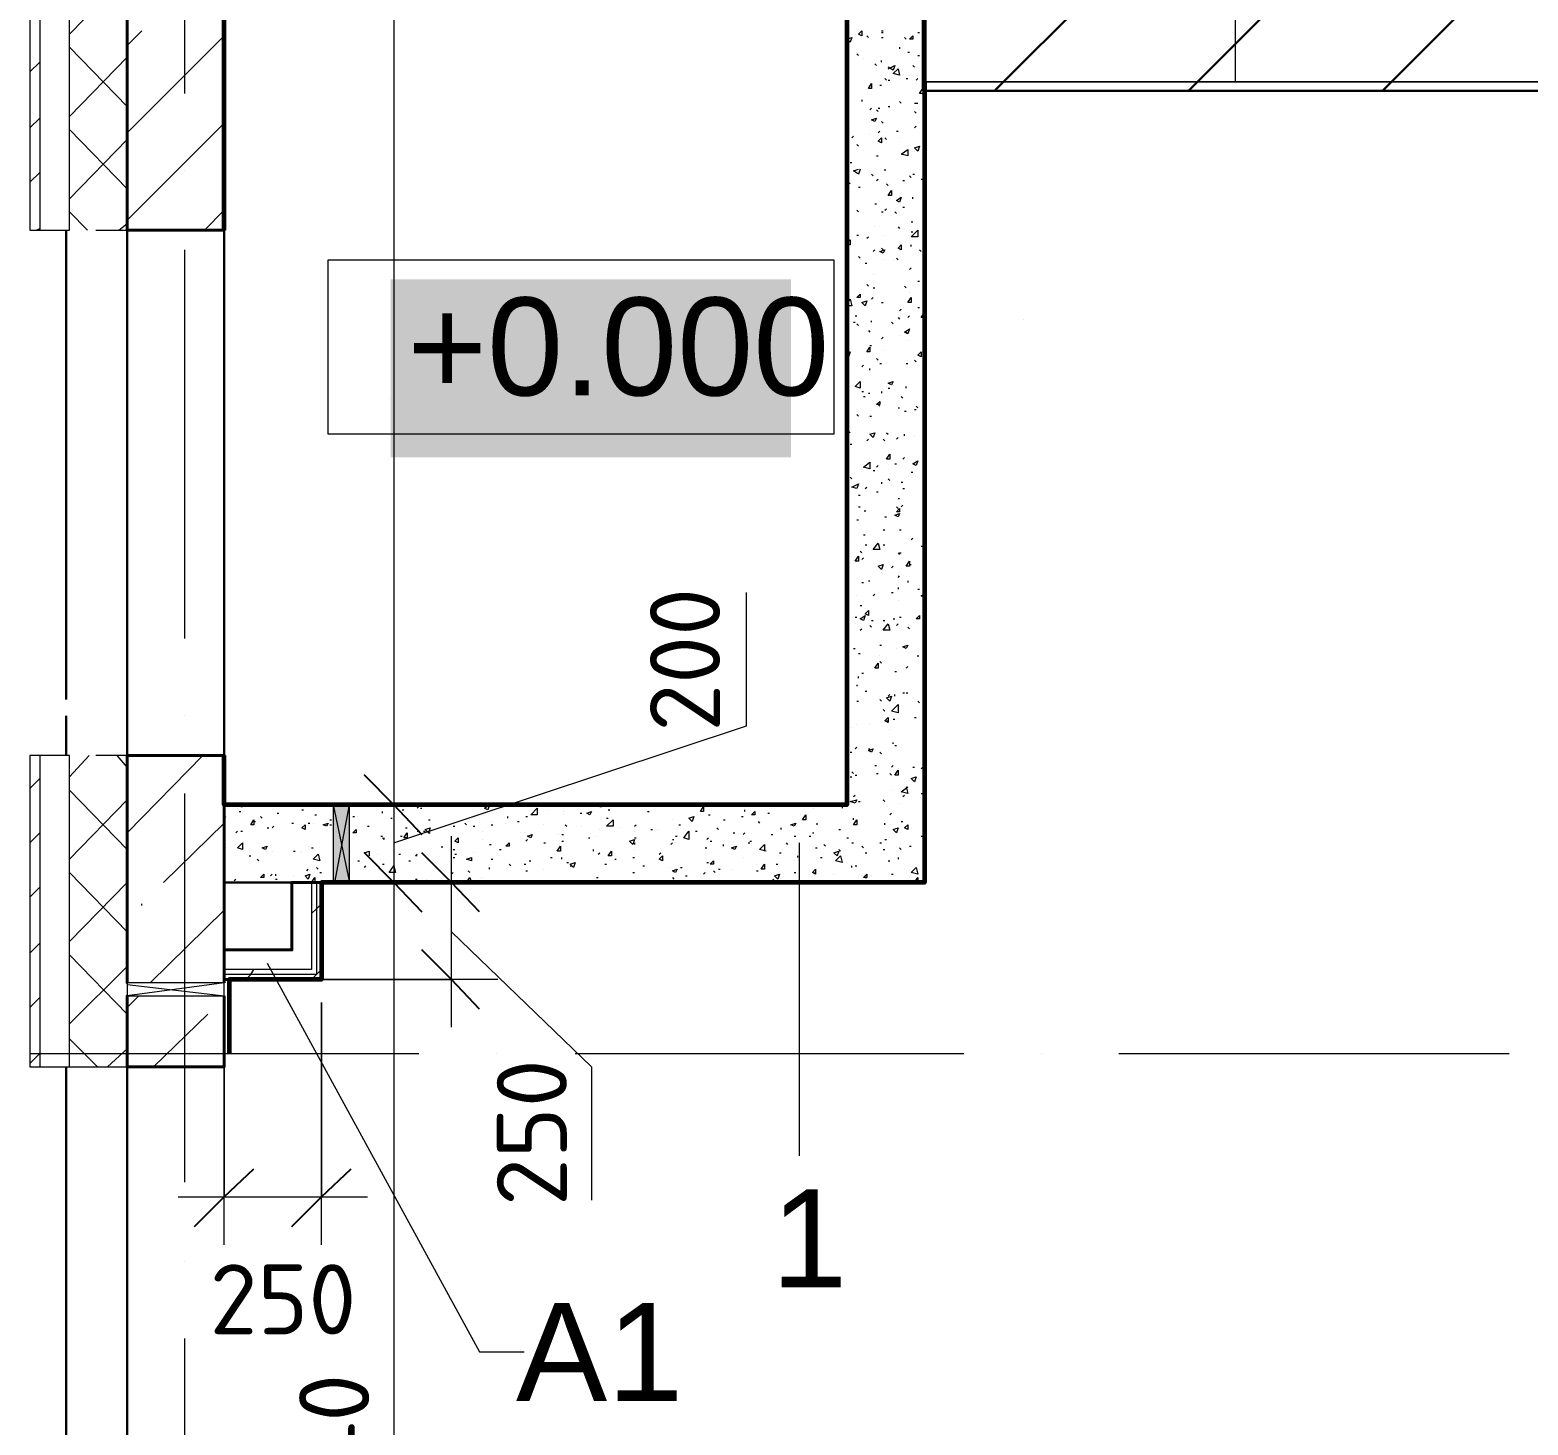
# Model space of a CAD drawing. Header units: millimetres. Extents: x -84737 to 172119, y -43083 to 59399.
# Drawn here: x 6305 to 10155, y 46224 to 49810 of the extents above; entities that cross this region are included whole.
import ezdxf

# ---------------------------------------------------------------- set-up
doc = ezdxf.new("R2010")
doc.units = ezdxf.units.MM
for name, color, linetype, lineweight in [('1) плита мон_дем', 160, 'Continuous', 30), ('17) Краска СТ-3.1 стена', 6, 'Continuous', 60), ('20) Шпакл. баз. фин Стена', 40, 'Continuous', 60), ('3) Плинутс ПЛ-1', 6, 'Continuous', 30)]:
    doc.layers.add(name, color=color, linetype=linetype, lineweight=lineweight)
for name, color, linetype in [('PDF _Аннотации', 7, 'Continuous'), ('PDF _Лестницы', 7, 'Continuous'), ('PDF _Марки', 7, 'Continuous'), ('PDF _Обозначения', 7, 'Continuous'), ('PDF _Окна', 7, 'Continuous'), ('PDF _Оси', 7, 'Continuous'), ('PDF _Перекрытия', 7, 'Continuous'), ('PDF _Размеры-100', 7, 'Continuous'), ('PDF _Стены', 7, 'Continuous'), ('PDF _Текст', 7, 'Continuous'), ('PDF _Элементы узлов', 7, 'Continuous')]:
    doc.layers.add(name, color=color, linetype=linetype)
doc.layers.add('PDF _Высотные отметки', color=7, linetype='Continuous', true_color=0xffffff)
doc.styles.add('PDF GOSTCommon', font='arial.ttf')
doc.styles.add('PDF ISOCPEUR', font='isocpeur.ttf')

msp = doc.modelspace()

# ---------------------------------------------------------------- hatches: boundary and pattern name
at = {"layer": '1) плита мон_дем'}
h = msp.add_hatch(dxfattribs=at)
h.set_pattern_fill('ANSI35', color=256, scale=111)
h.paths.add_polyline_path([(8599.5, 49653.2), (10203.9, 49653.2), (10203.9, 52969.9), (8599.5, 52969.9)])

# ---------------------------------------------------------------- linework, layer by layer
msp.add_lwpolyline([(8599.5, 49653.2), (10203.9, 49653.2), (10203.9, 52969.9), (8599.5, 52969.9)], close=True, dxfattribs=at)
at = {"layer": '17) Краска СТ-3.1 стена'}
for points in [[(8603.7, 49676.5), (8603.7, 52978.3)], [(6804.6, 49295.5), (6804.6, 50578.1)], [(8404.8, 50578.1), (8404.8, 47818.1), (6804.6, 47818.1), (6804.6, 47945.1)], [(8603.7, 49676.5), (8603.7, 47619.1), (7054.4, 47619.1), (7054.4, 47369.4), (6817.3, 47369.4), (6817.3, 47178.9)]]:
    msp.add_lwpolyline(points, dxfattribs=at)
at = {"layer": '20) Шпакл. баз. фин Стена'}
for points in [[(8603.7, 49676.5), (8603.7, 52978.3)], [(6804.6, 49295.5), (6804.6, 50578.1)], [(8404.8, 50578.1), (8404.8, 47818.1), (6804.6, 47818.1), (6804.6, 47945.1)], [(8603.7, 49676.5), (8603.7, 47619.1), (7054.4, 47619.1), (7054.4, 47369.4), (6817.3, 47369.4), (6817.3, 47178.9)]]:
    msp.add_lwpolyline(points, dxfattribs=at)
at = {"layer": '3) Плинутс ПЛ-1'}
for points in [[(8603.7, 49676.5), (8603.7, 52978.3)], [(6804.6, 49295.5), (6804.6, 50578.1)], [(8404.8, 50578.1), (8404.8, 47818.1), (6804.6, 47818.1), (6804.6, 47945.1)], [(8603.7, 49676.5), (8603.7, 47619.1), (7054.4, 47619.1), (7054.4, 47369.4), (6817.3, 47369.4), (6817.3, 47178.9)]]:
    msp.add_lwpolyline(points, dxfattribs=at)
at = {"layer": 'PDF _Аннотации', "lineweight": 9}
msp.add_lwpolyline([(9403.8, 49676.5), (9403.8, 49977), (9403.8, 50277.6), (9403.8, 50578.1), (9403.8, 50878.7), (9403.8, 51179.2), (9403.8, 51479.8), (9403.8, 51780.4), (9530.8, 51653.4)], dxfattribs=at)
msp.add_lwpolyline([(7071.3, 48770.6), (7071.3, 49219.3), (8370.9, 49219.3), (8370.9, 48770.6)], close=True, dxfattribs=at)
at = {"layer": 'PDF _Высотные отметки', "transparency": 33554559}
for points in [[(7232.2, 49168.5), (7232.2, 48711.3), (8260.9, 49168.5)], [(7232.2, 48711.3), (8260.9, 49168.5), (8260.9, 48711.3)]]:
    msp.add_solid(points, dxfattribs=at)
at = {"layer": 'PDF _Лестницы', "lineweight": 9}
msp.add_lwpolyline([(10203.9, 49676.5), (8603.7, 49676.5)], close=True, dxfattribs=at)
at = {"layer": 'PDF _Марки', "lineweight": 9}
for points in [[(8282, 47720.7), (8282, 46916.4)], [(6914.7, 47411.7), (7460.8, 46412.7), (7575.1, 46412.7)]]:
    msp.add_lwpolyline(points, dxfattribs=at)
at = {"layer": 'PDF _Обозначения', "lineweight": 9}
for points in [[(8857.7, 49066.9), (8857.7, 49066.9)], [(7232.2, 48863.7), (7232.2, 48863.7)]]:
    msp.add_lwpolyline(points, dxfattribs=at)
at = {"layer": 'PDF _Окна', "transparency": 33554559}
for points in [[(7126.4, 47818.1), (7084, 47818.1), (7126.4, 47619.1)], [(7084, 47818.1), (7126.4, 47619.1), (7084, 47619.1)]]:
    msp.add_solid(points, dxfattribs=at)
at = {"layer": 'PDF _Оси', "lineweight": 9}
for points in [[(6703, 49646.8), (6703, 50645.9)], [(6703, 49447.9), (6703, 49447.9)], [(6703, 48245.6), (6703, 49244.7)], [(6703, 48046.7), (6703, 48046.7)], [(6703, 46848.7), (6703, 47847.7)], [(6305.1, 47178.9), (7304.2, 47178.9)], [(7503.1, 47178.9), (7503.1, 47178.9)], [(7706.3, 47178.9), (8705.3, 47178.9)], [(8904.3, 47178.9), (8904.3, 47178.9)], [(9103.3, 47178.9), (10106.5, 47178.9)], [(6703, 46645.5), (6703, 46645.5)], [(6703, 45447.5), (6703, 46446.5)]]:
    msp.add_lwpolyline(points, dxfattribs=at)
at = {"layer": 'PDF _Перекрытия', "lineweight": 30}
for points in [[(6804.6, 49295.5), (6804.6, 47945.1)], [(6554.9, 47145), (6554.9, 45443.3)]]:
    msp.add_lwpolyline(points, dxfattribs=at)
at = {"layer": 'PDF _Размеры-100', "lineweight": 9}
for points in [[(7240.7, 54697), (7240.7, 47818.1), (7240.7, 47619.1), (7240.7, 44579.7), (7740.2, 44579.7), (7117.9, 44579.7), (7740.2, 44579.7), (7240.7, 44579.7), (7240.7, 44258)], [(7240.7, 47720.7), (8146.6, 48021.3), (8146.6, 48364.2)], [(7388.8, 47246.6), (7388.8, 47737.7)], [(7507.3, 47619.1), (6885.1, 47619.1), (7388.8, 47619.1)], [(7388.8, 47492.1), (7748.6, 47145), (7748.6, 46802.1)], [(7507.3, 47369.4), (6817.3, 47369.4), (7388.8, 47369.4)], [(6804.6, 46687.8), (6804.6, 47310.1), (6804.6, 46810.6)], [(7054.4, 46687.8), (7054.4, 47310.1), (7054.4, 46810.6)], [(6686.1, 46810.6), (7172.9, 46810.6)]]:
    msp.add_lwpolyline(points, dxfattribs=at)
at = {"layer": 'PDF _Размеры-100', "lineweight": 25}
for points in [[(7312.6, 47741.9), (7240.7, 47818.1), (7164.5, 47894.3), (7240.7, 47818.1)], [(7312.6, 47542.9), (7240.7, 47619.1), (7164.5, 47695.3), (7240.7, 47619.1)]]:
    msp.add_lwpolyline(points, close=True, dxfattribs=at)
at = {"layer": 'PDF _Размеры-100', "lineweight": 9}
for points in [[(7240.7, 47818.1), (7740.2, 47818.1), (7117.9, 47818.1), (7740.2, 47818.1)], [(7240.7, 47619.1), (7740.2, 47619.1), (7117.9, 47619.1), (7740.2, 47619.1)]]:
    msp.add_lwpolyline(points, close=True, dxfattribs=at)
at = {"layer": 'PDF _Размеры-100', "lineweight": 25}
for points in [[(7460.8, 47542.9), (7388.8, 47619.1), (7312.6, 47695.3)], [(7460.8, 47293.2), (7388.8, 47369.4), (7312.6, 47445.6)], [(6728.4, 46734.4), (6804.6, 46810.6), (6880.8, 46882.6)], [(6978.2, 46734.4), (7054.4, 46810.6), (7130.6, 46882.6)]]:
    msp.add_lwpolyline(points, dxfattribs=at)
at = {"layer": 'PDF _Стены', "lineweight": 18}
for points in [[(6330.5, 55052.6), (10593.3, 55052.6), (10593.3, 55078), (6305.1, 55078), (6305.1, 49295.5), (6406.7, 49295.5), (6406.7, 54976.4), (10606, 54976.4)], [(10606, 54828.2), (10606, 55052.6), (6330.5, 55052.6), (6330.5, 49295.5)], [(6474.4, 49295.5), (6554.9, 49295.5)], [(6406.7, 47145), (6406.7, 47945.1), (6305.1, 47945.1), (6305.1, 47145), (6554.9, 47145)], [(6330.5, 47945.1), (6330.5, 47145)], [(6554.9, 47945.1), (6474.4, 47945.1)], [(7041.7, 47619.1), (7041.7, 47382.1), (6804.6, 47382.1)], [(7029, 47619.1), (7029, 47394.8), (6804.6, 47394.8)]]:
    msp.add_lwpolyline(points, dxfattribs=at)
at = {"layer": 'PDF _Стены', "lineweight": 40}
for points in [[(10407.1, 49397.1), (10407.1, 54828.2), (6554.9, 54828.2), (6554.9, 49295.5), (6804.6, 49295.5), (6804.6, 54578.5), (10203.9, 54578.5), (10203.9, 52453.4)], [(6554.9, 49295.5), (6554.9, 54828.2)], [(6804.6, 47360.9), (6804.6, 47945.1), (6554.9, 47945.1), (6554.9, 47360.9), (6554.9, 47945.1)], [(6804.6, 47369.4), (7054.4, 47369.4), (7054.4, 47619.1), (6978.2, 47619.1), (6978.2, 47445.6), (6804.6, 47445.6)], [(6554.9, 47145), (6554.9, 47327), (6554.9, 47145), (6804.6, 47145), (6804.6, 47327)]]:
    msp.add_lwpolyline(points, dxfattribs=at)
at = {"layer": 'PDF _Стены', "lineweight": 30}
for points in [[(7126.4, 47619.1), (8603.7, 47619.1), (8603.7, 52978.3), (8404.8, 52978.3), (8404.8, 47818.1), (7126.4, 47818.1)], [(6398.2, 48089), (6398.2, 49295.5)], [(6554.9, 49295.5), (6554.9, 47945.1)], [(6398.2, 47945.1), (6398.2, 48046.7)], [(7084, 47818.1), (6804.6, 47818.1)], [(6804.6, 47619.1), (7084, 47619.1)], [(6398.2, 45443.3), (6398.2, 47145)]]:
    msp.add_lwpolyline(points, dxfattribs=at)
at = {"layer": 'PDF _Стены', "lineweight": 9}
for points in [[(6406.7, 49799.2), (6554.9, 49951.6)], [(6554.9, 49769.6), (6593, 49807.7)], [(6554.9, 49545.2), (6804.6, 49795)], [(8425.9, 49799.2), (8425.9, 49799.2)], [(8455.6, 49795), (8459.8, 49790.8)], [(8493.7, 49807.7), (8497.9, 49807.7)], [(8493.7, 49803.5), (8497.9, 49803.5)], [(8493.7, 49790.8), (8497.9, 49790.8)], [(8552.9, 49790.8), (8557.2, 49786.5)], [(8586.8, 49803.5), (8591, 49803.5)], [(6554.9, 49613), (6406.7, 49765.4)], [(8430.2, 49748.4), (8434.4, 49744.2)], [(8540.2, 49765.4), (8540.2, 49761.1)], [(8561.4, 49752.7), (8565.6, 49752.7)], [(8586.8, 49744.2), (8591, 49744.2)], [(6305.1, 49701.9), (6330.5, 49727.3)], [(6406.7, 49587.6), (6554.9, 49740)], [(8447.1, 49735.7), (8447.1, 49735.7)], [(8476.7, 49723), (8481, 49718.8)], [(8493.7, 49727.3), (8493.7, 49731.5)], [(8510.6, 49710.3), (8527.5, 49718.8), (8523.3, 49706.1), (8510.6, 49714.6)], [(8574.1, 49718.8), (8578.3, 49714.6)], [(8489.4, 49668), (8493.7, 49668)], [(8502.1, 49684.9), (8506.4, 49680.7)], [(8510.6, 49680.7), (8514.8, 49680.7)], [(8557.2, 49684.9), (8561.4, 49684.9)], [(8582.6, 49680.7), (8586.8, 49684.9)], [(8442.9, 49629.9), (8442.9, 49625.7)], [(8464, 49604.5), (8468.3, 49608.7)], [(8481, 49604.5), (8485.2, 49600.3)], [(8485.2, 49608.7), (8489.4, 49608.7)], [(8510.6, 49613), (8514.8, 49613)], [(8540.2, 49625.7), (8544.5, 49621.4)], [(8578.3, 49621.4), (8582.6, 49621.4), (8586.8, 49621.4)], [(8578.3, 49600.3), (8582.6, 49596)], [(8599.5, 49591.8), (8603.7, 49591.8)], [(6305.1, 49557.9), (6330.5, 49583.3)], [(6554.9, 49401.3), (6406.7, 49553.7)], [(6554.9, 49320.9), (6804.6, 49570.6)], [(8493.7, 49574.9), (8497.9, 49570.6)], [(8578.3, 49557.9), (8582.6, 49562.2)], [(6406.7, 49375.9), (6554.9, 49528.3)], [(8404.8, 49536.8), (8409, 49532.5)], [(8417.5, 49532.5), (8421.7, 49536.8)], [(8430.2, 49515.6), (8434.4, 49511.4)], [(8464, 49541), (8464, 49541)], [(8485.2, 49545.2), (8489.4, 49549.5)], [(8502.1, 49532.5), (8506.4, 49528.3)], [(8531.8, 49549.5), (8536, 49549.5)], [(8540.2, 49532.5), (8540.2, 49532.5)], [(8599.5, 49528.3), (8603.7, 49524.1)], [(8481, 49486), (8485.2, 49486)], [(8485.2, 49477.5), (8485.2, 49477.5)], [(8578.3, 49498.7), (8578.3, 49498.7)], [(8599.5, 49494.4), (8603.7, 49494.4)], [(6305.1, 49418.2), (6330.5, 49443.6)], [(8413.2, 49469), (8417.5, 49469)], [(8438.6, 49452.1), (8434.4, 49439.4), (8421.7, 49447.9), (8434.4, 49452.1)], [(8468.3, 49439.4), (8472.5, 49435.2)], [(8502.1, 49452.1), (8502.1, 49447.9)], [(8565.6, 49435.2), (8569.9, 49430.9)], [(8574.1, 49439.4), (8578.3, 49439.4)], [(8409, 49418.2), (8413.2, 49414)], [(8434.4, 49405.5), (8438.6, 49405.5)], [(8481, 49422.5), (8485.2, 49426.7)], [(8506.4, 49414), (8510.6, 49409.8)], [(8548.7, 49422.5), (8552.9, 49422.5)], [(8595.3, 49426.7), (8599.5, 49426.7)], [(8603.7, 49409.8), (8603.7, 49409.8)], [(8476.7, 49363.2), (8481, 49363.2)], [(8574.1, 49375.9), (8574.1, 49380.1)], [(8599.5, 49359), (8603.7, 49359)], [(6453.3, 49295.5), (6406.7, 49342)], [(6753.8, 49295.5), (6804.6, 49346.3)], [(8430.2, 49346.3), (8434.4, 49342)], [(8493.7, 49342), (8497.9, 49342)], [(8502.1, 49346.3), (8506.4, 49350.5)], [(8527.5, 49342), (8531.8, 49337.8)], [(8548.7, 49354.7), (8552.9, 49354.7)], [(6322.1, 49295.5), (6330.5, 49299.7)], [(6533.7, 49295.5), (6554.9, 49312.4)], [(8430.2, 49282.8), (8434.4, 49282.8)], [(8476.7, 49303.9), (8476.7, 49303.9)], [(8502.1, 49282.8), (8502.1, 49282.8)], [(8536, 49303.9), (8540.2, 49299.7)], [(8569.9, 49316.6), (8574.1, 49316.6)], [(8569.9, 49291.2), (8574.1, 49291.2)], [(8404.8, 49261.6), (8413.2, 49270.1), (8413.2, 49257.4), (8404.8, 49257.4)], [(8455.6, 49274.3), (8459.8, 49278.5)], [(8472.5, 49240.4), (8476.7, 49244.7)], [(8493.7, 49248.9), (8497.9, 49244.7)], [(8569.9, 49253.1), (8569.9, 49257.4)], [(8591, 49244.7), (8595.3, 49240.4)], [(8404.8, 49202.3), (8409, 49206.6)], [(8434.4, 49227.7), (8438.6, 49223.5)], [(8451.3, 49210.8), (8455.6, 49210.8)], [(8502.1, 49219.3), (8502.1, 49219.3)], [(8523.3, 49219.3), (8523.3, 49219.3)], [(8531.8, 49223.5), (8536, 49219.3)], [(8472.5, 49181.2), (8472.5, 49181.2)], [(8565.6, 49193.9), (8569.9, 49198.1)], [(8603.7, 49164.2), (8599.5, 49168.5), (8603.7, 49168.5)], [(8404.8, 49138.8), (8409, 49138.8)], [(8455.6, 49155.8), (8459.8, 49151.5)], [(8472.5, 49147.3), (8476.7, 49147.3)], [(8552.9, 49151.5), (8557.2, 49147.3)], [(8565.6, 49134.6), (8565.6, 49134.6)], [(8586.8, 49164.2), (8591, 49164.2)], [(8599.5, 49130.4), (8603.7, 49126.1)], [(8404.8, 49105), (8413.2, 49117.7), (8417.5, 49100.7), (8404.8, 49100.7)], [(8468.3, 49117.7), (8472.5, 49121.9)], [(8493.7, 49109.2), (8497.9, 49109.2)], [(8540.2, 49088), (8544.5, 49092.3)], [(8586.8, 49096.5), (8591, 49096.5)], [(8421.7, 49058.4), (8425.9, 49058.4)], [(8425.9, 49075.3), (8430.2, 49075.3)], [(8430.2, 49054.2), (8434.4, 49049.9)], [(8468.3, 49058.4), (8468.3, 49062.6)], [(8519.1, 49058.4), (8523.3, 49054.2)], [(8536, 49071.1), (8540.2, 49066.9)], [(8561.4, 49071.1), (8565.6, 49075.3)], [(8603.7, 49071.1), (8595.3, 49071.1), (8603.7, 49083.8)], [(8459.8, 49037.2), (8464, 49033)], [(8493.7, 49016.1), (8497.9, 49020.3)], [(8540.2, 49024.5), (8540.2, 49024.5)], [(8557.2, 49033), (8561.4, 49028.8)], [(8561.4, 49011.8), (8561.4, 49011.8)], [(8404.8, 48978), (8413.2, 48982.2), (8409, 48969.5), (8404.8, 48973.7)], [(8464, 48999.1), (8468.3, 48999.1)], [(8502.1, 48986.4), (8502.1, 48986.4)], [(8442.9, 48944.1), (8447.1, 48948.3)], [(8464, 48935.7), (8464, 48939.9)], [(8481, 48965.3), (8485.2, 48961)], [(8489.4, 48952.6), (8493.7, 48952.6)], [(8557.2, 48952.6), (8561.4, 48952.6)], [(8561.4, 48961), (8561.4, 48961)], [(8578.3, 48961), (8582.6, 48956.8)], [(8599.5, 48897.6), (8603.7, 48893.3)], [(8442.9, 48880.6), (8447.1, 48880.6)], [(8447.1, 48867.9), (8451.3, 48867.9)], [(8459.8, 48876.4), (8464, 48876.4)], [(8493.7, 48880.6), (8493.7, 48876.4)], [(8510.6, 48889.1), (8514.8, 48889.1)], [(8544.5, 48867.9), (8548.7, 48863.7)], [(8557.2, 48889.1), (8557.2, 48893.3)], [(8430.2, 48821.4), (8434.4, 48817.1)], [(8485.2, 48846.8), (8489.4, 48842.5)], [(8536, 48838.3), (8540.2, 48838.3)], [(8552.9, 48829.8), (8557.2, 48829.8)], [(8578.3, 48834.1), (8582.6, 48834.1)], [(8582.6, 48842.5), (8586.8, 48838.3)], [(8459.8, 48817.1), (8459.8, 48817.1)], [(8464, 48817.1), (8468.3, 48817.1)], [(8409, 48779), (8413.2, 48774.8)], [(8413.2, 48745.2), (8417.5, 48745.2)], [(8455.6, 48753.6), (8459.8, 48757.9)], [(8497.9, 48757.9), (8502.1, 48753.6)], [(8506.4, 48774.8), (8510.6, 48770.6)], [(8531.8, 48757.9), (8536, 48762.1)], [(8552.9, 48766.3), (8552.9, 48770.6)], [(8578.3, 48766.3), (8578.3, 48766.3)], [(8548.7, 48707.1), (8552.9, 48711.3)], [(8455.6, 48694.4), (8455.6, 48694.4)], [(8472.5, 48677.4), (8476.7, 48677.4)], [(8481, 48685.9), (8485.2, 48690.1)], [(8527.5, 48694.4), (8531.8, 48694.4)], [(8569.9, 48673.2), (8574.1, 48673.2)], [(8599.5, 48702.8), (8599.5, 48702.8)], [(8413.2, 48660.5), (8417.5, 48656.3)], [(8451.3, 48630.9), (8455.6, 48635.1)], [(8493.7, 48647.8), (8493.7, 48643.6)], [(8510.6, 48656.3), (8514.8, 48652)], [(8544.5, 48647.8), (8548.7, 48647.8)], [(8548.7, 48630.9), (8552.9, 48630.9)], [(8599.5, 48664.7), (8599.5, 48664.7)], [(8404.8, 48588.5), (8409, 48592.8), (8409, 48580.1), (8404.8, 48580.1)], [(8430.2, 48588.5), (8430.2, 48588.5)], [(8434.4, 48613.9), (8438.6, 48613.9)], [(8481, 48622.4), (8485.2, 48622.4)], [(8536, 48605.5), (8540.2, 48605.5)], [(8544.5, 48584.3), (8548.7, 48588.5)], [(8430.2, 48550.4), (8434.4, 48550.4)], [(8434.4, 48584.3), (8438.6, 48584.3)], [(8451.3, 48571.6), (8451.3, 48575.8)], [(8502.1, 48558.9), (8506.4, 48558.9)], [(8531.8, 48584.3), (8536, 48580.1)], [(8447.1, 48512.3), (8451.3, 48512.3)], [(8497.9, 48525), (8502.1, 48525)], [(8540.2, 48525), (8544.5, 48525)], [(8451.3, 48486.9), (8455.6, 48486.9)], [(8497.9, 48486.9), (8502.1, 48486.9)], [(8569.9, 48499.6), (8574.1, 48503.9)], [(8595.3, 48482.7), (8599.5, 48482.7)], [(8438.6, 48470), (8442.9, 48465.8)], [(8442.9, 48448.8), (8447.1, 48453.1)], [(8536, 48465.8), (8540.2, 48461.5)], [(8540.2, 48465.8), (8544.5, 48465.8)], [(8565.6, 48436.1), (8569.9, 48436.1)], [(8599.5, 48436.1), (8599.5, 48431.9)], [(8404.8, 48415), (8409, 48415)], [(8493.7, 48415), (8493.7, 48415)], [(8519.1, 48427.7), (8523.3, 48431.9)], [(8536, 48402.3), (8540.2, 48406.5)], [(8442.9, 48389.6), (8447.1, 48389.6)], [(8459.8, 48393.8), (8464, 48393.8)], [(8472.5, 48355.7), (8476.7, 48359.9)], [(8519.1, 48364.2), (8523.3, 48364.2)], [(8536, 48376.9), (8536, 48372.6)], [(8561.4, 48393.8), (8561.4, 48389.6)], [(8586.8, 48372.6), (8591, 48372.6)], [(8603.7, 48355.7), (8603.7, 48351.5), (8595.3, 48355.7), (8603.7, 48359.9)], [(8430.2, 48355.7), (8430.2, 48355.7)], [(8438.6, 48330.3), (8442.9, 48330.3)], [(8536, 48343), (8536, 48343)], [(8425.9, 48300.7), (8430.2, 48300.7)], [(8425.9, 48283.7), (8425.9, 48283.7)], [(8468.3, 48292.2), (8472.5, 48292.2)], [(8497.9, 48292.2), (8502.1, 48292.2)], [(8523.3, 48296.4), (8527.5, 48296.4)], [(8531.8, 48279.5), (8536, 48283.7)], [(8540.2, 48300.7), (8544.5, 48300.7)], [(8438.6, 48266.8), (8442.9, 48271)], [(8464, 48279.5), (8468.3, 48275.3)], [(8561.4, 48275.3), (8565.6, 48271)], [(8421.7, 48220.2), (8425.9, 48220.2)], [(8434.4, 48207.5), (8438.6, 48207.5)], [(8489.4, 48228.7), (8493.7, 48228.7)], [(8489.4, 48203.3), (8489.4, 48203.3)], [(8531.8, 48220.2), (8531.8, 48220.2)], [(8586.8, 48203.3), (8586.8, 48199.1)], [(8599.5, 48203.3), (8599.5, 48199.1)], [(8404.8, 48169.4), (8409, 48169.4), (8404.8, 48161)], [(8489.4, 48186.4), (8493.7, 48182.1)], [(8557.2, 48169.4), (8561.4, 48173.7)], [(8603.7, 48177.9), (8603.7, 48177.9)], [(8430.2, 48127.1), (8430.2, 48122.9)], [(8434.4, 48144), (8434.4, 48148.3)], [(8442.9, 48156.7), (8447.1, 48156.7)], [(8527.5, 48161), (8531.8, 48161)], [(8536, 48144), (8536, 48144)], [(8451.3, 48110.2), (8455.6, 48110.2)], [(8489.4, 48089), (8493.7, 48084.8)], [(8510.6, 48097.5), (8514.8, 48101.7)], [(8527.5, 48097.5), (8527.5, 48101.7)], [(8548.7, 48105.9), (8552.9, 48105.9)], [(8557.2, 48105.9), (8561.4, 48105.9)], [(8430.2, 48084.8), (8434.4, 48084.8)], [(8497.9, 48063.6), (8502.1, 48059.4)], [(8586.8, 48084.8), (8591, 48080.5)], [(8417.5, 48017), (8417.5, 48017)], [(8430.2, 48025.5), (8430.2, 48025.5)], [(8464, 48025.5), (8464, 48025.5)], [(8506.4, 48034), (8510.6, 48034)], [(8514.8, 48012.8), (8514.8, 48012.8)], [(8523.3, 48038.2), (8527.5, 48038.2)], [(8578.3, 48042.4), (8582.6, 48042.4)], [(8523.3, 47974.7), (8523.3, 47978.9)], [(6406.7, 47890.1), (6457.5, 47945.1)], [(6554.9, 47915.5), (6529.5, 47945.1)], [(6554.9, 47746.1), (6749.6, 47945.1)], [(8413.2, 47953.6), (8417.5, 47953.6)], [(8425.9, 47962), (8430.2, 47966.3)], [(8459.8, 47962), (8464, 47962)], [(8489.4, 47953.6), (8493.7, 47949.3)], [(8527.5, 47970.5), (8531.8, 47970.5)], [(8599.5, 47970.5), (8599.5, 47970.5)], [(8404.8, 47907), (8404.8, 47911.2)], [(8404.8, 47907), (8404.8, 47907)], [(8417.5, 47902.8), (8421.7, 47898.5)], [(8425.9, 47902.8), (8425.9, 47902.8)], [(8476.7, 47919.7), (8481, 47919.7)], [(8481, 47898.5), (8485.2, 47898.5)], [(8514.8, 47898.5), (8519.1, 47894.3)], [(8519.1, 47915.5), (8523.3, 47919.7)], [(8536, 47911.2), (8536, 47911.2)], [(8574.1, 47915.5), (8578.3, 47915.5)], [(8595.3, 47911.2), (8599.5, 47915.5)], [(6305.1, 47860.4), (6330.5, 47885.8)], [(8413.2, 47890.1), (8417.5, 47890.1)], [(8425.9, 47894.3), (8430.2, 47894.3)], [(8557.2, 47864.7), (8561.4, 47847.7), (8544.5, 47852), (8561.4, 47864.7)], [(6554.9, 47703.8), (6406.7, 47856.2)], [(6406.7, 47678.4), (6554.9, 47830.8)], [(7376.1, 47818.1), (7380.3, 47818.1)], [(7905.3, 47818.1), (7905.3, 47813.9), (7896.8, 47813.9), (7896.8, 47818.1)], [(8235.5, 47818.1), (8239.7, 47818.1)], [(8362.4, 47818.1), (8366.7, 47818.1)], [(8421.7, 47839.3), (8425.9, 47843.5)], [(8434.4, 47826.6), (8438.6, 47826.6)], [(8442.9, 47826.6), (8442.9, 47826.6)], [(8497.9, 47830.8), (8502.1, 47826.6)], [(8519.1, 47856.2), (8519.1, 47856.2)], [(8540.2, 47822.3), (8540.2, 47822.3)], [(8548.7, 47839.3), (8552.9, 47843.5)], [(8595.3, 47847.7), (8599.5, 47847.7)], [(8603.7, 47847.7), (8603.7, 47847.7)], [(6804.6, 47784.2), (6804.6, 47788.5)], [(6804.6, 47780), (6808.9, 47788.5)], [(6838.5, 47809.6), (6838.5, 47809.6)], [(6842.7, 47801.2), (6847, 47801.2)], [(6847, 47813.9), (6851.2, 47813.9)], [(6897.8, 47788.5), (6902, 47784.2)], [(6940.1, 47796.9), (6944.3, 47796.9)], [(7003.6, 47805.4), (7007.8, 47805.4)], [(7037.5, 47792.7), (7041.7, 47792.7)], [(7075.6, 47780), (7079.8, 47780)], [(7134.8, 47788.5), (7139.1, 47788.5)], [(7147.5, 47788.5), (7147.5, 47788.5)], [(7211, 47796.9), (7211, 47801.2)], [(7232.2, 47784.2), (7236.4, 47784.2)], [(7261.8, 47805.4), (7266.1, 47805.4)], [(7299.9, 47809.6), (7304.2, 47813.9)], [(7308.4, 47809.6), (7312.6, 47809.6)], [(7329.5, 47780), (7333.8, 47780)], [(7532.7, 47788.5), (7532.7, 47784.2)], [(7579.3, 47788.5), (7583.5, 47788.5)], [(7638.6, 47805.4), (7638.6, 47805.4)], [(7676.7, 47801.2), (7676.7, 47801.2)], [(7676.7, 47792.7), (7676.7, 47792.7)], [(7719, 47796.9), (7723.2, 47796.9)], [(7769.8, 47813.9), (7774, 47813.9)], [(7786.7, 47784.2), (7791, 47784.2)], [(7791, 47805.4), (7795.2, 47805.4)], [(7892.6, 47801.2), (7896.8, 47801.2)], [(7956.1, 47780), (7956.1, 47780)], [(8049.2, 47792.7), (8053.4, 47792.7)], [(8087.3, 47780), (8091.5, 47780)], [(8133.9, 47788.5), (8138.1, 47788.5)], [(8142.3, 47801.2), (8142.3, 47805.4)], [(8201.6, 47796.9), (8205.8, 47796.9)], [(8286.2, 47792.7), (8286.2, 47792.7)], [(8320.1, 47809.6), (8320.1, 47809.6)], [(8392.1, 47813.9), (8392.1, 47809.6)], [(8421.7, 47780), (8421.7, 47784.2)], [(8514.8, 47792.7), (8519.1, 47796.9)], [(6305.1, 47720.7), (6330.5, 47746.1)], [(6648, 47619.1), (6804.6, 47771.5)], [(6834.3, 47746.1), (6838.5, 47750.4)], [(6847, 47750.4), (6851.2, 47750.4)], [(6880.8, 47775.8), (6885.1, 47775.8)], [(6914.7, 47758.8), (6918.9, 47758.8)], [(6927.4, 47758.8), (6931.6, 47763.1)], [(6978.2, 47771.5), (6982.4, 47771.5)], [(7020.5, 47771.5), (7024.8, 47771.5)], [(7033.2, 47771.5), (7033.2, 47771.5)], [(7075.6, 47767.3), (7079.8, 47767.3)], [(7172.9, 47763.1), (7177.2, 47763.1)], [(7270.3, 47758.8), (7274.5, 47758.8)], [(7299.9, 47750.4), (7304.2, 47750.4)], [(7316.8, 47750.4), (7321.1, 47750.4)], [(7329.5, 47746.1), (7333.8, 47746.1)], [(7371.9, 47754.6), (7371.9, 47754.6)], [(7393, 47763.1), (7397.3, 47763.1)], [(7422.7, 47771.5), (7426.9, 47767.3)], [(7431.1, 47775.8), (7431.1, 47775.8)], [(7443.8, 47763.1), (7448.1, 47763.1)], [(7469.2, 47750.4), (7469.2, 47750.4)], [(7490.4, 47775.8), (7490.4, 47775.8)], [(7490.4, 47767.3), (7494.6, 47767.3)], [(7528.5, 47771.5), (7528.5, 47771.5)], [(7558.1, 47775.8), (7562.4, 47775.8)], [(7566.6, 47746.1), (7566.6, 47746.1)], [(7575.1, 47746.1), (7575.1, 47746.1)], [(7625.9, 47767.3), (7625.9, 47767.3)], [(7664, 47741.9), (7664, 47741.9)], [(7672.4, 47741.9), (7676.7, 47741.9)], [(7680.9, 47767.3), (7685.1, 47763.1)], [(7723.2, 47763.1), (7723.2, 47763.1)], [(7769.8, 47754.6), (7769.8, 47754.6)], [(7820.6, 47758.8), (7820.6, 47758.8)], [(7858.7, 47763.1), (7862.9, 47767.3)], [(7858.7, 47750.4), (7858.7, 47750.4)], [(7901, 47754.6), (7905.3, 47754.6)], [(7918, 47754.6), (7918, 47754.6)], [(7973, 47767.3), (7977.2, 47767.3)], [(8015.3, 47750.4), (8019.6, 47750.4)], [(8070.4, 47758.8), (8074.6, 47754.6)], [(8112.7, 47746.1), (8116.9, 47746.1)], [(8138.1, 47741.9), (8142.3, 47746.1)], [(8176.2, 47775.8), (8180.4, 47771.5)], [(8210.1, 47741.9), (8214.3, 47741.9)], [(8235.5, 47754.6), (8235.5, 47758.8)], [(8315.9, 47746.1), (8320.1, 47746.1)], [(8328.6, 47767.3), (8328.6, 47771.5)], [(8383.6, 47754.6), (8387.8, 47754.6)], [(8502.1, 47767.3), (8502.1, 47771.5)], [(8544.5, 47775.8), (8548.7, 47775.8)], [(6808.9, 47708), (6808.9, 47708)], [(6906.2, 47703.8), (6906.2, 47703.8)], [(7020.5, 47712.3), (7020.5, 47712.3)], [(7029, 47708), (7033.2, 47708)], [(7206.8, 47737.7), (7211, 47737.7)], [(7211, 47733.4), (7215.3, 47729.2), (7215.3, 47733.4)], [(7257.6, 47737.7), (7261.8, 47737.7)], [(7363.4, 47712.3), (7363.4, 47708)], [(7393, 47703.8), (7397.3, 47703.8)], [(7469.2, 47729.2), (7469.2, 47729.2)], [(7486.2, 47716.5), (7490.4, 47716.5)], [(7511.6, 47703.8), (7515.8, 47703.8)], [(7579.3, 47725), (7583.5, 47729.2)], [(7625.9, 47720.7), (7630.1, 47720.7)], [(7672.4, 47725), (7676.7, 47725)], [(7740.2, 47733.4), (7744.4, 47733.4)], [(7752.9, 47703.8), (7752.9, 47699.6)], [(7761.3, 47737.7), (7761.3, 47737.7)], [(7858.7, 47733.4), (7862.9, 47733.4)], [(7858.7, 47720.7), (7858.7, 47716.5)], [(7858.7, 47703.8), (7858.7, 47703.8)], [(7951.8, 47716.5), (7956.1, 47720.7)], [(7956.1, 47729.2), (7960.3, 47729.2)], [(7964.5, 47737.7), (7968.8, 47737.7)], [(8040.7, 47708), (8045, 47708)], [(8045, 47729.2), (8049.2, 47733.4)], [(8053.4, 47725), (8057.7, 47725)], [(8087.3, 47712.3), (8087.3, 47716.5)], [(8150.8, 47720.7), (8155, 47720.7)], [(8155, 47725), (8159.3, 47725)], [(8197.4, 47699.6), (8180.4, 47703.8), (8193.1, 47716.5), (8193.1, 47699.6)], [(8248.2, 47720.7), (8252.4, 47716.5)], [(8269.3, 47737.7), (8273.6, 47737.7)], [(8307.4, 47737.7), (8311.6, 47737.7)], [(8324.3, 47708), (8328.6, 47708)], [(8345.5, 47716.5), (8349.7, 47712.3)], [(8383.6, 47703.8), (8387.8, 47699.6)], [(8404.8, 47733.4), (8409, 47733.4)], [(8417.5, 47720.7), (8421.7, 47720.7)], [(8442.9, 47712.3), (8447.1, 47708)], [(8489.4, 47720.7), (8493.7, 47720.7)], [(8497.9, 47703.8), (8502.1, 47703.8)], [(8502.1, 47729.2), (8506.4, 47729.2)], [(8514.8, 47733.4), (8514.8, 47733.4)], [(8540.2, 47708), (8544.5, 47703.8)], [(8565.6, 47712.3), (8569.9, 47712.3)], [(8595.3, 47737.7), (8599.5, 47737.7)], [(8599.5, 47725), (8603.7, 47725)], [(6834.3, 47686.9), (6834.3, 47686.9)], [(6868.1, 47686.9), (6872.4, 47686.9)], [(6889.3, 47678.4), (6893.5, 47674.2)], [(6927.4, 47699.6), (6927.4, 47699.6)], [(6982.4, 47699.6), (6986.7, 47699.6)], [(6999.4, 47695.3), (6999.4, 47695.3)], [(7003.6, 47699.6), (7003.6, 47699.6)], [(7147.5, 47674.2), (7151.8, 47674.2)], [(7172.9, 47686.9), (7164.5, 47695.3), (7177.2, 47699.6), (7177.2, 47686.9)], [(7198.3, 47691.1), (7198.3, 47691.1)], [(7206.8, 47678.4), (7206.8, 47678.4)], [(7211, 47665.7), (7215.3, 47665.7)], [(7253.4, 47691.1), (7257.6, 47691.1)], [(7278.8, 47674.2), (7283, 47674.2)], [(7299.9, 47686.9), (7295.7, 47686.9), (7299.9, 47691.1)], [(7393, 47682.6), (7397.3, 47682.6)], [(7397.3, 47691.1), (7401.5, 47691.1)], [(7443.8, 47695.3), (7443.8, 47695.3)], [(7490.4, 47678.4), (7494.6, 47678.4)], [(7537, 47665.7), (7541.2, 47661.5)], [(7575.1, 47665.7), (7579.3, 47665.7)], [(7587.8, 47674.2), (7592, 47674.2)], [(7642.8, 47682.6), (7647, 47682.6)], [(7672.4, 47678.4), (7672.4, 47682.6)], [(7685.1, 47669.9), (7689.4, 47669.9)], [(7765.6, 47691.1), (7769.8, 47695.3)], [(7782.5, 47665.7), (7786.7, 47665.7)], [(7807.9, 47678.4), (7812.1, 47678.4)], [(7854.5, 47682.6), (7858.7, 47682.6)], [(7922.2, 47691.1), (7926.4, 47695.3)], [(8045, 47669.9), (8049.2, 47669.9)], [(8138.1, 47682.6), (8138.1, 47682.6)], [(8172, 47665.7), (8172, 47665.7)], [(8222.8, 47665.7), (8227, 47665.7)], [(8231.2, 47695.3), (8235.5, 47695.3)], [(8269.3, 47674.2), (8269.3, 47674.2)], [(8277.8, 47686.9), (8277.8, 47682.6)], [(8337, 47682.6), (8341.3, 47682.6)], [(8451.3, 47695.3), (8455.6, 47695.3)], [(8510.6, 47674.2), (8514.8, 47674.2)], [(8536, 47682.6), (8536, 47678.4)], [(8603.7, 47686.9), (8603.7, 47686.9)], [(6554.9, 47492.1), (6406.7, 47644.5)], [(6830, 47623.4), (6834.3, 47627.6)], [(6923.2, 47636.1), (6927.4, 47640.3)], [(6935.9, 47640.3), (6935.9, 47636.1)], [(6935.9, 47627.6), (6940.1, 47627.6)], [(6982.4, 47636.1), (6982.4, 47636.1)], [(7016.3, 47648.8), (7020.5, 47653)], [(7041.7, 47657.2), (7045.9, 47653)], [(7050.2, 47644.5), (7054.4, 47644.5)], [(7164.5, 47657.2), (7168.7, 47661.5)], [(7295.7, 47627.6), (7299.9, 47627.6)], [(7325.3, 47627.6), (7325.3, 47627.6)], [(7388.8, 47640.3), (7393, 47644.5)], [(7426.9, 47619.1), (7435.4, 47631.8), (7439.6, 47619.1)], [(7431.1, 47648.8), (7435.4, 47644.5)], [(7465, 47631.8), (7465, 47631.8)], [(7486.2, 47653), (7486.2, 47657.2)], [(7579.3, 47648.8), (7583.5, 47648.8)], [(7625.9, 47653), (7625.9, 47653)], [(7693.6, 47661.5), (7697.8, 47661.5)], [(7761.3, 47631.8), (7765.6, 47631.8)], [(7854.5, 47644.5), (7858.7, 47644.5)], [(7879.9, 47661.5), (7884.1, 47661.5)], [(7951.8, 47657.2), (7951.8, 47657.2)], [(7956.1, 47631.8), (7960.3, 47627.6)], [(7977.2, 47657.2), (7981.5, 47657.2)], [(7989.9, 47636.1), (7994.2, 47636.1)], [(8036.5, 47640.3), (8040.7, 47644.5)], [(8061.9, 47648.8), (8066.1, 47644.5)], [(8074.6, 47653), (8078.8, 47653)], [(8108.5, 47653), (8108.5, 47653)], [(8172, 47648.8), (8176.2, 47648.8)], [(8214.3, 47627.6), (8218.5, 47623.4)], [(8231.2, 47636.1), (8231.2, 47636.1)], [(8269.3, 47644.5), (8273.6, 47644.5)], [(8320.1, 47644.5), (8324.3, 47640.3)], [(8324.3, 47648.8), (8324.3, 47648.8)], [(8370.9, 47640.3), (8370.9, 47640.3)], [(8417.5, 47657.2), (8417.5, 47661.5)], [(8425.9, 47661.5), (8430.2, 47661.5)], [(8451.3, 47631.8), (8455.6, 47631.8)], [(8468.3, 47636.1), (8468.3, 47636.1)], [(8519.1, 47640.3), (8523.3, 47640.3)], [(8565.6, 47631.8), (8565.6, 47631.8)], [(8603.7, 47623.4), (8603.7, 47627.6)], [(6305.1, 47581), (6330.5, 47606.4)], [(6406.7, 47466.7), (6554.9, 47619.1)], [(6830, 47619.1), (6830, 47619.1)], [(7168.7, 47619.1), (7168.7, 47619.1)], [(7168.7, 47619.1), (7168.7, 47619.1)], [(7278.8, 47619.1), (7274.5, 47619.1), (7287.2, 47623.4), (7287.2, 47619.1)], [(7393, 47623.4), (7397.3, 47623.4)], [(7668.2, 47619.1), (7672.4, 47619.1)], [(7875.6, 47619.1), (7879.9, 47623.4)], [(8133.9, 47619.1), (8138.1, 47623.4)], [(8404.8, 47623.4), (8409, 47623.4)], [(8481, 47619.1), (8493.7, 47623.4), (8489.4, 47619.1)], [(8481, 47619.1), (8481, 47619.1)], [(6593, 47559.9), (6593, 47564.1)], [(7029, 47538.7), (7041.7, 47551.4), (7054.4, 47564.1)], [(6614.1, 47360.9), (6804.6, 47547.2)], [(6305.1, 47437.1), (6330.5, 47462.5)], [(6554.9, 47280.5), (6406.7, 47432.9)], [(6406.7, 47255.1), (6554.9, 47403.2)], [(6859.7, 47369.4), (6872.4, 47382.1), (6880.8, 47394.8)], [(7029, 47369.4), (7041.7, 47382.1), (7054.4, 47394.8)], [(7041.7, 47382.1), (7041.7, 47382.1)], [(6305.1, 47297.4), (6330.5, 47322.8)], [(6554.9, 47297.4), (6584.5, 47327)], [(6622.6, 47145), (6762.3, 47280.5)], [(6478.7, 47145), (6406.7, 47217)], [(6305.1, 47153.5), (6330.5, 47178.9)], [(6504.1, 47145), (6554.9, 47191.6)]]:
    msp.add_lwpolyline(points, dxfattribs=at)
for points in [[(8417.5, 49790.8), (8413.2, 49778.1), (8404.8, 49786.5)], [(8442.9, 49807.7), (8442.9, 49795), (8434.4, 49799.2)], [(8574.1, 49795), (8574.1, 49786.5), (8565.6, 49786.5)], [(8540.2, 49693.4), (8523.3, 49697.6), (8536, 49710.3)], [(8468.3, 49672.2), (8468.3, 49659.5), (8459.8, 49659.5)], [(8599.5, 49659.5), (8599.5, 49646.8), (8591, 49646.8)], [(8481, 49583.3), (8476.7, 49574.9), (8468.3, 49579.1)], [(8493.7, 49532.5), (8493.7, 49519.8), (8485.2, 49524.1)], [(8561.4, 49486), (8544.5, 49490.2), (8561.4, 49502.9)], [(8591, 49511.4), (8586.8, 49498.7), (8578.3, 49507.1)], [(8519.1, 49397.1), (8519.1, 49384.4), (8510.6, 49384.4)], [(8544.5, 49380.1), (8540.2, 49367.4), (8531.8, 49371.7)], [(8586.8, 49278.5), (8569.9, 49278.5), (8586.8, 49295.5)], [(8502.1, 49244.7), (8497.9, 49236.2), (8489.4, 49240.4)], [(8544.5, 49257.4), (8544.5, 49244.7), (8536, 49248.9)], [(8438.6, 49130.4), (8438.6, 49121.9), (8430.2, 49121.9)], [(8455.6, 49113.4), (8451.3, 49100.7), (8442.9, 49109.2)], [(8569.9, 49121.9), (8569.9, 49109.2), (8561.4, 49109.2)], [(8565.6, 49041.5), (8561.4, 49028.8), (8552.9, 49033)], [(8464, 48994.9), (8464, 48982.2), (8455.6, 48982.2)], [(8595.3, 48982.2), (8595.3, 48969.5), (8586.8, 48973.7)], [(8438.6, 48889.1), (8425.9, 48893.3), (8438.6, 48906)], [(8523.3, 48906), (8519.1, 48897.6), (8510.6, 48901.8)], [(8489.4, 48855.2), (8489.4, 48846.8), (8481, 48846.8)], [(8476.7, 48774.8), (8472.5, 48762.1), (8464, 48770.6)], [(8514.8, 48719.8), (8514.8, 48707.1), (8506.4, 48707.1)], [(8464, 48681.7), (8447.1, 48685.9), (8464, 48698.6)], [(8586.8, 48702.8), (8582.6, 48690.1), (8574.1, 48694.4)], [(8434.4, 48643.6), (8430.2, 48630.9), (8417.5, 48635.1)], [(8540.2, 48567.4), (8536, 48558.9), (8527.5, 48563.1)], [(8540.2, 48580.1), (8540.2, 48571.6), (8531.8, 48571.6)], [(8489.4, 48474.2), (8472.5, 48474.2), (8485.2, 48491.2)], [(8434.4, 48457.3), (8434.4, 48444.6), (8425.9, 48444.6)], [(8497.9, 48436.1), (8493.7, 48423.4), (8485.2, 48431.9)], [(8565.6, 48444.6), (8565.6, 48431.9), (8557.2, 48431.9)], [(8451.3, 48304.9), (8447.1, 48292.2), (8438.6, 48296.4)], [(8459.8, 48317.6), (8459.8, 48304.9), (8451.3, 48309.1)], [(8514.8, 48266.8), (8497.9, 48266.8), (8510.6, 48283.7)], [(8591, 48304.9), (8591, 48296.4), (8582.6, 48296.4)], [(8561.4, 48228.7), (8557.2, 48220.2), (8548.7, 48224.5)], [(8485.2, 48182.1), (8485.2, 48169.4), (8476.7, 48169.4)], [(8519.1, 48097.5), (8514.8, 48084.8), (8506.4, 48093.2)], [(8536, 48055.1), (8519.1, 48059.4), (8536, 48076.3)], [(8510.6, 48042.4), (8510.6, 48029.7), (8502.1, 48034)], [(8472.5, 47962), (8468.3, 47953.6), (8459.8, 47957.8)], [(8536, 47907), (8536, 47894.3), (8527.5, 47894.3)], [(8582.6, 47890.1), (8578.3, 47877.4), (8569.9, 47885.8)], [(7486.2, 47818.1), (7481.9, 47805.4), (7473.5, 47809.6)], [(8430.2, 47830.8), (8425.9, 47822.3), (8413.2, 47826.6)], [(6880.8, 47780), (6880.8, 47767.3), (6872.4, 47767.3)], [(7608.9, 47792.7), (7592, 47792.7), (7608.9, 47809.6)], [(7748.6, 47801.2), (7744.4, 47792.7), (7735.9, 47796.9)], [(7803.7, 47763.1), (7786.7, 47763.1), (7803.7, 47780)], [(8011.1, 47788.5), (8006.9, 47775.8), (7998.4, 47784.2)], [(8036.5, 47813.9), (8036.5, 47801.2), (8028, 47801.2)], [(8167.7, 47801.2), (8167.7, 47792.7), (8159.3, 47792.7)], [(8298.9, 47792.7), (8298.9, 47780), (8290.5, 47780)], [(8430.2, 47780), (8430.2, 47767.3), (8421.7, 47767.3)], [(7012.1, 47767.3), (7012.1, 47754.6), (7003.6, 47758.8)], [(7071.3, 47771.5), (7067.1, 47763.1), (7058.6, 47767.3)], [(7143.3, 47754.6), (7143.3, 47746.1), (7134.8, 47746.1)], [(7274.5, 47746.1), (7274.5, 47733.4), (7266.1, 47733.4)], [(7333.8, 47758.8), (7329.5, 47746.1), (7321.1, 47754.6)], [(7596.2, 47741.9), (7592, 47733.4), (7583.5, 47737.7)], [(7998.4, 47729.2), (7985.7, 47733.4), (7998.4, 47750.4)], [(8273.6, 47771.5), (8269.3, 47763.1), (8260.9, 47767.3)], [(8536, 47758.8), (8531.8, 47746.1), (8523.3, 47754.6)], [(8561.4, 47767.3), (8561.4, 47754.6), (8552.9, 47758.8)], [(6851.2, 47703.8), (6838.5, 47708), (6851.2, 47720.7)], [(6914.7, 47712.3), (6910.5, 47703.8), (6902, 47708)], [(7405.7, 47733.4), (7405.7, 47720.7), (7397.3, 47725)], [(7537, 47720.7), (7537, 47712.3), (7528.5, 47712.3)], [(7668.2, 47712.3), (7668.2, 47699.6), (7659.7, 47699.6)], [(7858.7, 47729.2), (7854.5, 47716.5), (7846, 47725)], [(8121.2, 47712.3), (8116.9, 47703.8), (8108.5, 47708)], [(7050.2, 47674.2), (7033.2, 47678.4), (7045.9, 47691.1)], [(7439.6, 47682.6), (7439.6, 47674.2), (7426.9, 47678.4)], [(7706.3, 47669.9), (7702.1, 47657.2), (7693.6, 47665.7)], [(7799.4, 47699.6), (7799.4, 47686.9), (7791, 47686.9)], [(7930.7, 47686.9), (7930.7, 47674.2), (7922.2, 47678.4)], [(8061.9, 47674.2), (8061.9, 47665.7), (8053.4, 47665.7)], [(8193.1, 47665.7), (8193.1, 47653), (8184.7, 47653)], [(8383.6, 47699.6), (8379.4, 47686.9), (8370.9, 47695.3)], [(8392.1, 47669.9), (8375.1, 47674.2), (8387.8, 47686.9)], [(6906.2, 47640.3), (6906.2, 47631.8), (6897.8, 47631.8)], [(7024.8, 47640.3), (7020.5, 47627.6), (7012.1, 47636.1)], [(7037.5, 47631.8), (7037.5, 47619.1), (7029, 47619.1)], [(7244.9, 47644.5), (7228, 47644.5), (7240.7, 47661.5)], [(7968.8, 47653), (7964.5, 47644.5), (7956.1, 47648.8)], [(8231.2, 47640.3), (8227, 47627.6), (8218.5, 47636.1)], [(8324.3, 47653), (8324.3, 47640.3), (8315.9, 47644.5)], [(8455.6, 47640.3), (8455.6, 47631.8), (8447.1, 47631.8)], [(8586.8, 47640.3), (8569.9, 47644.5), (8582.6, 47657.2)], [(8586.8, 47631.8), (8586.8, 47619.1), (8578.3, 47619.1)]]:
    msp.add_lwpolyline(points, close=True, dxfattribs=at)
at = {"layer": 'PDF _Элементы узлов', "lineweight": 18}
for points in [[(7084, 47818.1), (7084, 47619.1), (7126.4, 47619.1), (7126.4, 47818.1)], [(6804.6, 47360.9), (6554.9, 47360.9), (6554.9, 47327), (6804.6, 47327)]]:
    msp.add_lwpolyline(points, close=True, dxfattribs=at)
at = {"layer": 'PDF _Элементы узлов', "lineweight": 9}
msp.add_lwpolyline([(7126.4, 47818.1), (7084, 47818.1), (7084, 47619.1), (7126.4, 47619.1)], close=True, dxfattribs=at)
for points in [[(7084, 47818.1), (7126.4, 47619.1)], [(7088.3, 47619.1), (7126.4, 47818.1)], [(6804.6, 47360.9), (6554.9, 47327)], [(6554.9, 47356.7), (6804.6, 47327)]]:
    msp.add_lwpolyline(points, dxfattribs=at)
at = {"layer": 'PDF _Элементы узлов', "transparency": 33554559}
for points in [[(7126.4, 47818.1), (7084, 47818.1), (7126.4, 47619.1)], [(7084, 47818.1), (7126.4, 47619.1), (7084, 47619.1)]]:
    msp.add_solid(points, dxfattribs=at)

# ---------------------------------------------------------------- texts
at = {"layer": 'PDF _Текст', "attachment_point": 4}
for s, insert, char_height, style in [('+0.000', (7274.8, 48994.5), 251.59, 'PDF GOSTCommon'), ('1', (8210.4, 46704.3), 251.6, 'PDF GOSTCommon'), ('250', (6766.8, 46547.4), 180, 'PDF ISOCPEUR'), ('А1', (7554.2, 46412.2), 251.59, 'PDF GOSTCommon')]:
    msp.add_mtext(s, dxfattribs=dict(at, insert=insert, char_height=char_height, style=style))
at = {"layer": 'PDF _Текст', "char_height": 180, "attachment_point": 4, "rotation": 90, "style": 'PDF ISOCPEUR'}
for s, insert in [('200', (7988.6, 48006.3)), ('250', (7594.9, 46787.1)), ('3040', (7086.9, 45847.3))]:
    msp.add_mtext(s, dxfattribs=dict(at, insert=insert))

doc.saveas('drawing.dxf')
